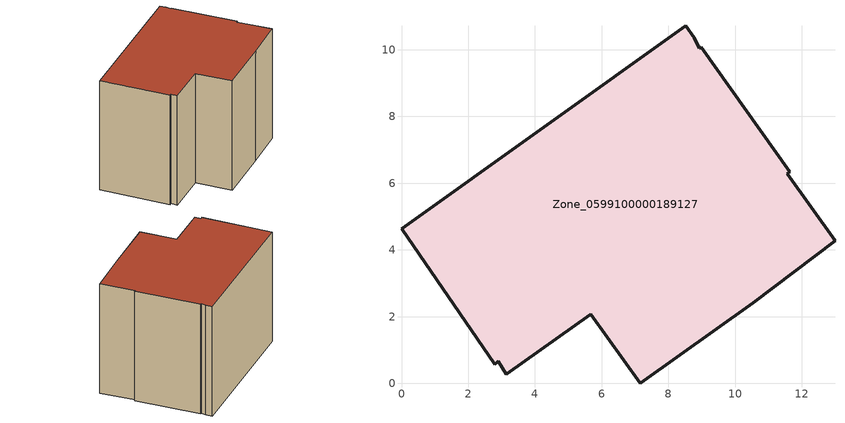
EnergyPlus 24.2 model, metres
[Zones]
Zone_0599100000189127
 floor ground (C_G): 11.55,6.28 12.99,4.28 10.54,2.42 7.16,0 5.67,2.07 3.14,0.27 2.9,0.66 2.8,0.57 0,4.63 8.51,10.72 8.77,10.35 8.93,10.03 8.98,10.07 11.64,6.34 z0
 wall outside (C_F): 11.64,6.34 8.98,10.07 8.93,10.03 8.77,10.35 8.51,10.72 0,4.63 2.8,0.57 2.9,0.66 3.14,0.27 5.67,2.07 7.16,0 10.54,2.42 12.99,4.28 11.55,6.28 11.64,6.34 z0:8.09
 roof outside (C_R): 8.93,10.03 8.77,10.35 8.51,10.72 0,4.63 2.8,0.57 2.9,0.66 3.14,0.27 5.67,2.07 7.16,0 10.54,2.42 12.99,4.28 11.55,6.28 11.64,6.34 8.98,10.07 z8.09
[BUILDING]
Pand.0599100000189127: North Axis=0; Terrain=City; Loads Convergence Tolerance Value=0.04; Temperature Convergence Tolerance Value=0.4; Solar Distribution=FullExterior; Maximum Number of Warmup Days=25; Minimum Number of Warmup Days=1
[Site:Location]
Rotterdam.The.Hague.AP_ZH_NLD Design_Conditions: Latitude=51.96; Longitude=4.45; Time Zone=1; Elevation=-4.5
[SITE:GROUNDTEMPERATURE:BUILDINGSURFACE]
18, 18, 18, 18, 18, 18, 18, 18, 18, 18, 18, 18
[MATERIAL] Thermal Absorptance=0.9; Solar Absorptance=0.7; Visible Absorptance=0.7
Name | Roughness | Thickness | Conductivity | Density | Specific Heat
G.TC.1975-1991 | MediumSmooth | 0.15 | 0.288461 | 540 | 1210
F.TC.1975-1991 | Rough | 0.3 | 0.230769 | 1920 | 840
R.TC.1975-1991 | MediumRough | 0.2 | 0.153846 | 1500 | 1000
[CONSTRUCTION]
C_G: G.TC.1975-1991
C_F: F.TC.1975-1991
C_R: R.TC.1975-1991
[ZONE]
Zone_0599100000189127: Type=1; Multiplier=1; Ceiling Height=Autocalculate; Volume=Autocalculate; Floor Area=autocalculate; Part of Total Floor Area=Yes
[ZONEINFILTRATION:DESIGNFLOWRATE]
Infil_Zone_0599100000189127: Zone or ZoneList or Space or SpaceList=Zone_0599100000189127; Schedule=AlwaysOn; Design Flow Rate Calculation Method=Flow/Area; Flow Rate per Floor Area=0.003; Constant Term Coefficient=1; Temperature Term Coefficient=0; Velocity Term Coefficient=0; Velocity Squared Term Coefficient=0
[HVACTEMPLATE:ZONE:IDEALLOADSAIRSYSTEM]
Zone_0599100000189127: Maximum Heating Supply Air Temperature=50; Minimum Cooling Supply Air Temperature=13; Maximum Heating Supply Air Humidity Ratio=0.0156; Minimum Cooling Supply Air Humidity Ratio=0.0077; Heating Limit=NoLimit; Cooling Limit=NoLimit; Dehumidification Control Type=ConstantSensibleHeatRatio; Cooling Sensible Heat Ratio=0.7; Dehumidification Setpoint=60; Humidification Control Type=None; Humidification Setpoint=30; Outdoor Air Method=None; Outdoor Air Flow Rate per Person=0.00944; Outdoor Air Flow Rate per Zone Floor Area=0; Outdoor Air Flow Rate per Zone=0; Demand Controlled Ventilation Type=None; Outdoor Air Economizer Type=NoEconomizer; Heat Recovery Type=None; Sensible Heat Recovery Effectiveness=0.7; Latent Heat Recovery Effectiveness=0.65
[ZONECONTROL:THERMOSTAT]
ThermostatControl_Zone_0599100000189127: Zone or ZoneList=Zone_0599100000189127; Control Type Schedule=DualSetpointControlType; Control 1=Thermostat_Zone_0599100000189127; Temperature Difference Between Cutout And Setpoint=0
[THERMOSTATSETPOINT:DUALSETPOINT]
Thermostat_Zone_0599100000189127: Heating Setpoint Temperature Schedule=HeatingSetpoint_Zone_0599100000189127; Cooling Setpoint Temperature Schedule=CoolingSetpoint_Zone_0599100000189127
[SCHEDULE:COMPACT]
HeatingSetpoint_Zone_0599100000189127: Through: 12/31, For: AllDays, Until: 24:00, 21
CoolingSetpoint_Zone_0599100000189127: Through: 12/31, For: AllDays, Until: 24:00, 24
DualSetpointControlType: Through: 12/31, For: AllDays, Until: 24:00, 4
AlwaysOn: Through: 12/31, For: AllDays, Until: 24:00, 1
